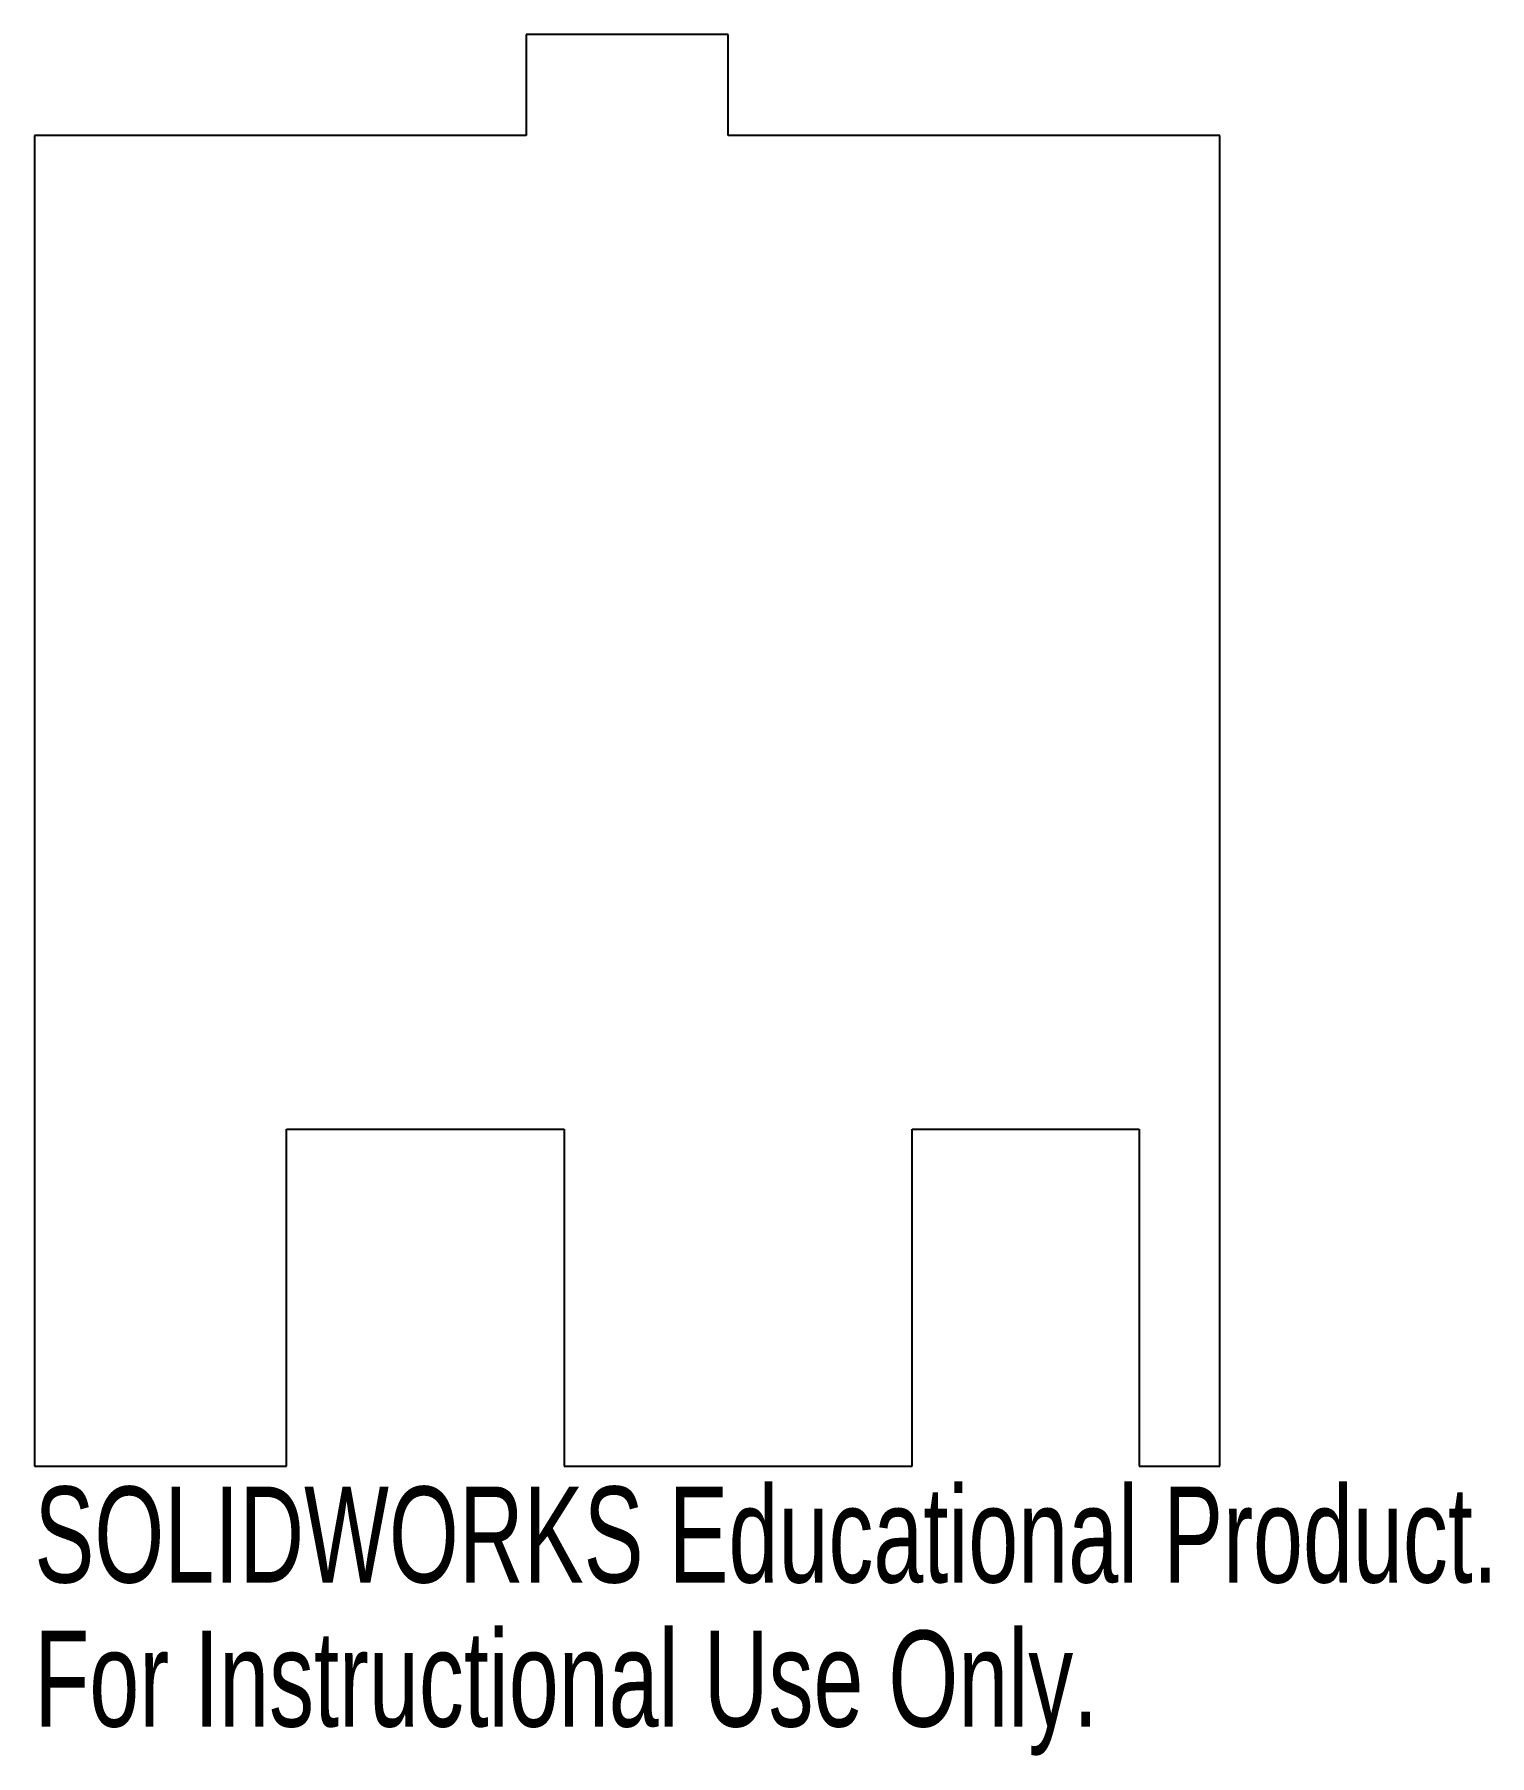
# Model space of a CAD drawing. Header units: inches. Extents: x -1.18 to 1.71, y -1.89 to 1.52.
import ezdxf

# ---------------------------------------------------------------- set-up
doc = ezdxf.new("R2010")
doc.units = ezdxf.units.IN
doc.header["$MEASUREMENT"] = 0
doc.styles.add('SLDTEXTSTYLE0', font='TXT', dxfattribs={"width": 0.7})

msp = doc.modelspace()

# ---------------------------------------------------------------- linework, layer by layer
at = {"color": 7, "linetype": 'Continuous', "lineweight": 25}
for p, q in [((0.2, 1.5189), (-0.2, 1.5189)), ((-0.2, 1.5189), (-0.2, 1.3189)), ((0.2, 1.3189), (0.2, 1.5189)), ((-0.2, 1.3189), (-1.175, 1.3189)), ((-1.175, 1.3189), (-1.175, -1.3189)), ((1.175, 1.3189), (0.2, 1.3189)), ((1.175, -1.3189), (1.175, 1.3189)), ((-0.675, -1.3189), (-0.675, -0.6508)), ((-0.675, -0.6508), (-0.125, -0.6508)), ((-0.125, -0.6508), (-0.125, -1.3189)), ((0.565, -1.3189), (0.565, -0.6508)), ((0.565, -0.6508), (1.015, -0.6508)), ((1.015, -0.6508), (1.015, -1.3189)), ((-1.175, -1.3189), (-0.675, -1.3189)), ((-0.125, -1.3189), (0.565, -1.3189)), ((1.015, -1.3189), (1.175, -1.3189))]:
    msp.add_line(p, q, dxfattribs=at)

# ---------------------------------------------------------------- texts
at = {"color": 7, "linetype": 'Continuous', "char_height": 0.1903, "attachment_point": 1, "style": 'SLDTEXTSTYLE0'}
for s, insert in [('SOLIDWORKS Educational Product.', (-1.175, -1.359)), ('For Instructional Use Only.', (-1.175, -1.6445))]:
    msp.add_mtext(s, dxfattribs=dict(at, insert=insert))

doc.saveas('drawing.dxf')
